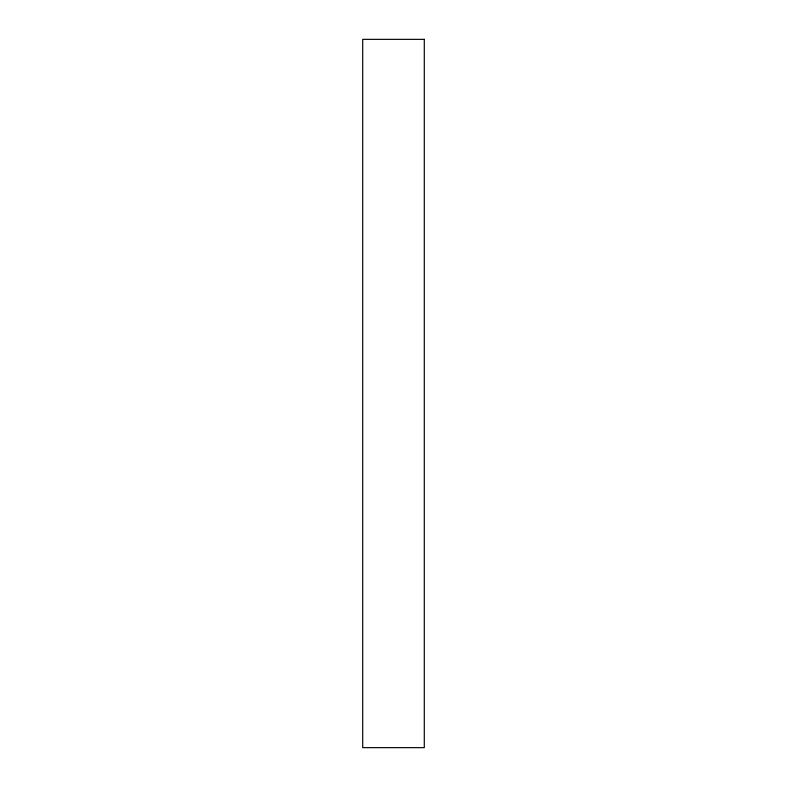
<?xml version="1.0" encoding="UTF-8"?>
<svg xmlns="http://www.w3.org/2000/svg" width="787" height="787" viewBox="0 0 787 787"><rect width="100%" height="100%" fill="white"/><g stroke="black" fill="none" stroke-linecap="round" stroke-linejoin="round"><path stroke-width="1.18" d="M424.291 39.35L362.709 39.35L362.709 747.65L424.291 747.65L424.291 39.35"/></g></svg>
